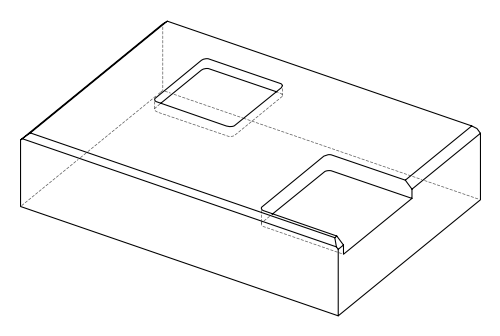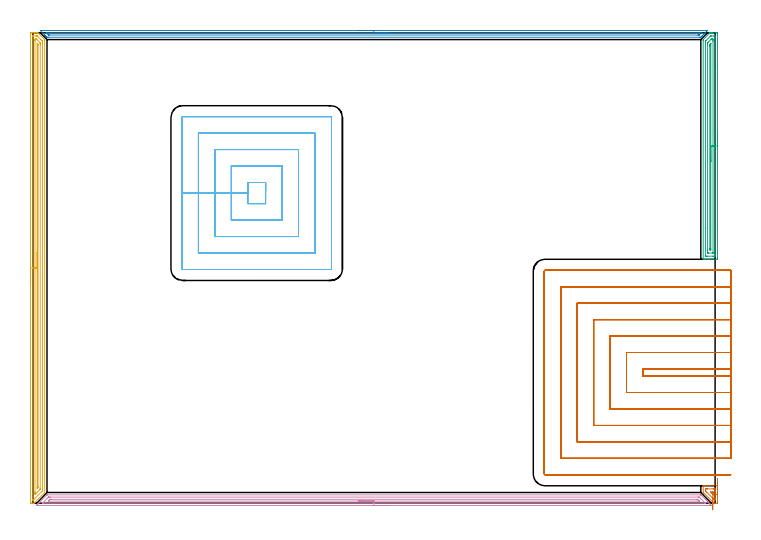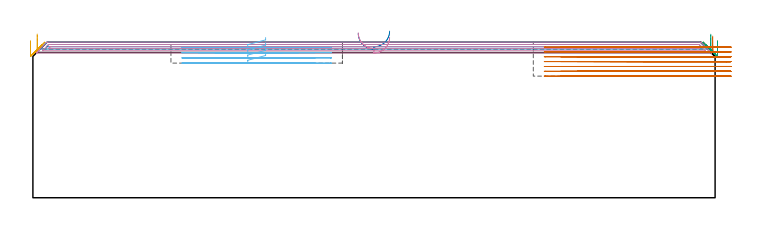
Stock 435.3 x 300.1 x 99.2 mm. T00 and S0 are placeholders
(PLAN: 7 operations, 1 tool changes, 77.3 min)
(1 AREA_MILL | FG_CHAMFER_SURFACE | UGT0205_001 | 0.45 min | 689 mm3)
(2 AREA_MILL_1 | FG_CHAMFER_SURFACE_1 | UGT0205_001 | 6.92 min | 3992 mm3)
(3 AREA_MILL_2 | FG_CHAMFER_SURFACE_2 | UGT0205_001 | 4.77 min | 6157 mm3)
(4 AREA_MILL_3 | FG_CHAMFER_SURFACE_3 | UGT0205_001 | 10.37 min | 9902 mm3)
(5 AREA_MILL_4 | FG_CHAMFER_SURFACE_4 | UGT0205_001 | 9.66 min | 11947 mm3)
(6 MILL_RECTANGULAR_POCKET | POCKET_RECTANGULAR_STRAIGHT | UGT0201_132 | Follow Part, ap 3.5, ae 75% | 9.46 min | 161627 mm3)
(7 MILL_SLOT | SLOT_PARTIAL_RECTANGULAR | UGT0201_132 | Follow Part, ap 3.5, ae 75% | 35.73 min | 361099 mm3)
(TOOL UGT0205_001 | Chamfer Mill 20 x 3 x 45 deg. | D20 FL50 Z2)
(TOOL UGT0201_132 | Carbide End Mill 14.0 | D14 FL30 Z4)
(OP 1 AREA_MILL)
G17 G21 G94 G90
T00 M6
G54
G17 G0 G90 X436.8 Y15.55 S1061 M3
G43 Z109.2 H0
Z100.1
G94 G1 Y15.512 Z99.229 F250.
Y15.398 Z98.364
Y15.209 Z97.512
Y14.947 Z96.68
Y14.613 Z95.874
Y14.21 Z95.1
Y13.742 Z94.364
Y13.21 Z93.672
Y12.621 Z93.029
Y11.978 Z92.44
Y11.286 Z91.909
Y10.55 Z91.44
Y9.776 Z91.037
Y8.97 Z90.703
Y8.138 Z90.441
Y7.286 Z90.252
Y6.422 Z90.138
Y5.55 Z90.1
Y0.354
X436.797 Y0.184 Z90.103
X436.791 Y0.002 Z90.105
X436.614 Y0. Z90.283
X434.835 Y0.001 Z92.059
X434.498 Y0.01 Z92.401
X434.471 Y0.034 Z92.428
X434.316 Y0.184 Z92.583
X427.967 Y6.533 Z98.933
X427.746 Y6.756 Z99.151
X427.705 Y6.805 Z99.191
X427.7 Y6.891 Z99.2
Y10.916
X427.703 Y11.09 Z99.188
X427.742 Y11.092 Z99.149
X428.154 Y11.1 Z98.745
X428.408 Z98.492
X429.14 Z97.755
X430.395 Z96.502
X431.806 Z95.09
X436.249 Z90.649
X436.512 Y11.098 Z90.385
X436.792 Y11.09 Z90.106
X436.799 Y10.809 Z90.099
X436.8 Y5.55 Z90.1
X435.386 Z91.514
Y3.314
X435.385 Y2.42 Z91.515
X435.384 Y2.396 Z91.516
X435.36 Y2.01 Z91.54
X434.948 Y2.013 Z91.952
X434.53 Y2.42 Z92.37
X434.471 Y2.478 Z92.429
X430.029 Y6.921 Z96.871
X429.17 Y7.786 Z97.73
X429.14 Y7.822 Z97.76
X429.116 Y8.68 Z97.784
Y8.704
X429.14 Y9.09 Z97.76
X429.614 Y9.097 Z97.286
X430.029 Y9.099 Z96.871
X430.5 Y9.1 Z96.4
X434.054 Z92.846
X434.471 Y9.099 Z92.429
X434.946 Y9.097 Z91.954
X435.36 Y9.09 Z91.54
X435.379 Y8.68 Z91.521
X435.386 Y7.811 Z91.514
Y7.786
Y5.55
X433.969 Y5.579 Z92.931
X433.967 Y5.476 Z92.933
X433.965 Y5.447 Z92.935
X433.882 Y5.525 Z93.018
X433.763 Y5.64 Z93.137
X433.583 Y5.817 Z93.317
X433.402 Y5.997 Z93.498
X432.694 Y6.706 Z94.206
X432.511 Y6.891 Z94.389
X432.338 Y7.073 Z94.562
X432.496 Y7.091 Z94.404
X432.694 Y7.095 Z94.206
X433.376 Y7.1 Z93.524
X433.583 Y7.099 Z93.317
X433.79 Y7.096 Z93.11
X433.928 Y7.09 Z92.972
X433.965 Y7.087 Z92.935
X433.967 Y7.068 Z92.933
X433.969 Y7.022 Z92.931
X433.971 Y6.891 Z92.929
Y6.5
Y5.997
X433.97 Y5.608 Z92.93
X433.969 Y5.579 Z92.931
X433.951 Y4.708 Z92.987
X433.934 Y3.846 Z93.118
X433.916 Y2.999 Z93.324
X433.9 Y2.172 Z93.604
X433.883 Y1.374 Z93.954
X433.868 Y0.608 Z94.372
X433.853 Y-0.118 Z94.856
X433.839 Y-0.799 Z95.401
X433.826 Y-1.43 Z96.003
X433.814 Y-2.006 Z96.659
X433.804 Y-2.522 Z97.361
X433.795 Y-2.976 Z98.106
X433.787 Y-3.363 Z98.888
X433.78 Y-3.68 Z99.701
X433.775 Y-3.925 Z100.538
X433.772 Y-4.097 Z101.394
X433.77 Y-4.193 Z102.261
X433.769 Y-4.213 Z103.133
G0 Z109.2
M5
M2
(OP 2 AREA_MILL_1)
G17 G21 G94 G90
T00 M6
G54
G17 G0 G90 X207.6 Y301.6 S1061 M3
G43 Z109.2 H0
Z104.9
G94 G1 X207.638 Z104.028 F250.
X207.752 Z103.163
X207.941 Z102.312
X208.203 Z101.48
X208.537 Z100.674
X208.94 Z99.9
X209.409 Z99.164
X209.94 Z98.472
X210.529 Z97.829
X211.172 Z97.24
X211.864 Z96.708
X212.6 Z96.24
X213.374 Z95.837
X214.18 Z95.503
X215.012 Z95.241
X215.864 Z95.052
X216.728 Z94.938
X217.6 Z94.9
X430.472 Y301.599 Z94.899
X430.483 Y301.594 Z94.903
X430.472 Y301.575 Z94.923
X430.384 Y301.483 Z95.015
X429.876 Y300.976 Z95.524
X429.668 Y300.766 Z95.73
X429.081 Y300.181 Z96.318
X428.982 Y300.081 Z96.417
X428.791 Y299.889 Z96.607
X428.249 Y299.349 Z97.15
X427.913 Y299.011 Z97.485
X427.417 Y298.517 Z97.983
X427.195 Y298.293 Z98.204
X427.036 Y298.134 Z98.361
X426.881 Y297.98 Z98.518
X426.748 Y297.847 Z98.651
X426.597 Y297.695 Z98.8
X426.301 Y297.402 Z99.096
X426.202 Y297.306 Z99.191
X425.407 Y297.3 Z99.2
X9.793
X8.998 Y297.306 Z99.191
X8.992 Y297.309 Z99.188
X8.899 Y297.4 Z99.098
X8.603 Y297.695 Z98.8
X8.452 Y297.846 Z98.651
X8.319 Y297.98 Z98.517
X8.164 Y298.134 Z98.361
X8.006 Y298.293 Z98.204
X7.888 Y298.411 Z98.087
X7.725 Y298.573 Z97.922
X7.559 Y298.74 Z97.758
X7.457 Y298.842 Z97.656
X4.707 Y301.593 Z94.907
X4.877 Y301.6 Z94.9
X217.6
Y300.186 Z96.314
X426.445 Y300.185 Z96.315
X426.557 Y300.184 Z96.316
X426.611 Y300.18 Z96.32
X426.619 Y300.178 Z96.322
X426.618 Y300.175 Z96.325
X426.54 Y300.092 Z96.408
X426.403 Y299.953 Z96.547
X426.301 Y299.85 Z96.65
X425.407 Y298.958 Z97.542
X425.209 Y298.767 Z97.733
X425.162 Y298.723 Z97.777
X425.075 Y298.721 Z97.779
X424.888 Y298.717 Z97.783
X424.513 Y298.715 Z97.785
X424.369 Y298.714 Z97.786
X10.542 Y298.715 Z97.785
X10.168 Y298.719 Z97.781
X10.076 Y298.721 Z97.779
X10.03 Y298.732 Z97.768
X9.967 Y298.791 Z97.709
X9.793 Y298.958 Z97.542
X9.3 Y299.45 Z97.05
X8.899 Y299.851 Z96.649
X8.647 Y300.109 Z96.391
X8.595 Y300.165 Z96.335
X8.583 Y300.18 Z96.32
X8.598 Y300.181 Z96.319
X8.657 Y300.183 Z96.317
X8.899 Y300.185 Z96.315
X9.044 Y300.186 Z96.314
X217.6
X218.472 Z96.352
X219.337 Z96.466
X220.188 Z96.655
X221.02 Z96.917
X221.826 Z97.251
X222.6 Z97.654
X223.336 Z98.123
X224.028 Z98.654
X224.671 Z99.243
X225.26 Z99.886
X225.792 Z100.578
X226.26 Z101.314
X226.663 Z102.088
X226.997 Z102.894
X227.259 Z103.726
X227.448 Z104.578
X227.562 Z105.443
X227.6 Z106.314
G0 Z109.2
M5
M2
(OP 3 AREA_MILL_2)
G17 G21 G94 G90
T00 M6
G54
G17 G0 G90 X436.8 Y237.85 S1061 M3
G43 Z109.2 H0
Z100.1
G94 G1 Y237.812 Z99.228 F250.
Y237.698 Z98.364
Y237.509 Z97.512
Y237.247 Z96.68
Y236.913 Z95.874
Y236.51 Z95.1
Y236.042 Z94.364
Y235.51 Z93.672
Y234.921 Z93.029
Y234.278 Z92.44
Y233.586 Z91.908
Y232.85 Z91.44
Y232.076 Z91.037
Y231.27 Z90.703
Y230.438 Z90.441
Y229.587 Z90.252
Y228.722 Z90.138
Y227.85 Z90.1
Y156.514
X436.799 Y156.176 Z90.101
X436.793 Y155.63 Z90.104
X436.791 Y155.607 Z90.105
X436.249 Y155.603 Z90.648
X435.674 Y155.6 Z91.223
X431.806 Z95.089
X431.178 Z95.719
X430.917 Z95.98
X429.14 Z97.755
X428.617 Z98.282
X428.024 Z98.875
X427.731 Z99.16
X427.703 Y155.609 Z99.188
X427.7 Y155.731 Z99.2
Y295.072
X427.697 Y295.796 Z99.196
X427.698 Y295.799 Z99.195
X427.704 Y295.807 Z99.19
X427.8 Y295.9 Z99.099
X431.889 Y299.99 Z95.009
X431.929 Y300.031 Z94.967
X431.999 Y300.09 Z94.894
X432.064 Y300.099 Z94.828
X432.258 Y300.1 Z94.639
X432.328 Z94.57
X432.511 Z94.387
X433.06 Z93.839
X433.583 Z93.312
X435.621 Z91.276
X436.249 Y300.097 Z90.646
X436.79 Y300.093 Z90.105
X436.793 Y300.069 Z90.103
X436.798 Y299.524 Z90.102
X436.8 Y298.971 Z90.1
Y227.85
X435.386 Z91.514
Y158.847
X435.385 Y157.957 Z91.515
X435.384 Y157.933 Z91.516
X435.36 Y157.61 Z91.54
X434.826 Y157.602 Z92.074
X434.471 Y157.601 Z92.429
X433.939 Y157.6 Z92.961
X430.385 Z96.515
X430.029 Y157.601 Z96.871
X429.493 Y157.603 Z97.407
X429.14 Y157.61 Z97.76
X429.116 Y157.957 Z97.784
X429.115 Y157.982 Z97.785
X429.114 Y175.653 Z97.786
X429.115 Y294.182 Z97.785
Y294.206
X429.14 Y294.778 Z97.76
X429.283 Y294.929 Z97.617
X429.422 Y295.072 Z97.478
X432.093 Y297.743 Z94.807
X432.398 Y298.04 Z94.502
X432.439 Y298.078 Z94.461
X432.517 Y298.09 Z94.383
X432.694 Y298.094 Z94.206
X433.227 Y298.1 Z93.673
X434.471 Y298.099 Z92.429
X435.007 Y298.097 Z91.893
X435.36 Y298.09 Z91.54
X435.384 Y297.743 Z91.516
X435.385 Y297.718 Z91.515
X435.386 Y275.289 Z91.514
Y227.85
X433.972 Z92.928
X433.971 Y159.738 Z92.929
X433.97 Y159.64 Z92.93
X433.968 Y159.618 Z92.932
X433.966 Y159.613 Z92.934
X433.948 Y159.609 Z92.952
X433.857 Y159.603 Z93.043
X433.72 Y159.6 Z93.18
X431.054 Z95.846
X430.917 Y159.602 Z95.983
X430.78 Y159.607 Z96.12
X430.535 Y159.618 Z96.365
X430.533 Y159.738 Z96.367
X430.53 Y160.125 Z96.37
X430.528 Y161.518 Z96.372
X430.529 Y292.79 Z96.371
X430.531 Y293.291 Z96.369
X430.535 Y293.674 Z96.365
X430.538 Y293.728 Z96.362
X430.566 Y293.759 Z96.334
X430.643 Y293.84 Z96.257
X430.917 Y294.118 Z95.983
X430.949 Y294.15 Z95.951
X432.728 Y295.929 Z94.172
X432.762 Y295.962 Z94.138
X432.855 Y296.048 Z94.045
X432.894 Y296.082 Z94.007
X433.034 Y296.09 Z93.866
X433.308 Y296.097 Z93.592
X433.446 Y296.099 Z93.454
X433.583 Y296.098 Z93.317
X433.72 Y296.093 Z93.18
X433.965 Y296.082 Z92.935
X433.967 Y295.962 Z92.933
X433.97 Y295.575 Z92.93
X433.971 Y295.072 Z92.929
X433.972 Y294.683 Z92.928
Y227.85
X432.557 Z94.343
Y162.409
X432.555 Y161.793 Z94.345
X432.553 Y161.66 Z94.347
X432.551 Y161.62 Z94.349
X432.521 Y161.61 Z94.379
X432.431 Y161.606 Z94.469
X432.25 Y161.604 Z94.65
X432.069 Y161.606 Z94.831
X431.979 Y161.61 Z94.921
X431.949 Y161.62 Z94.951
X431.943 Y162.409 Z94.957
Y291.648
X431.945 Y292.262 Z94.955
X431.948 Y292.401 Z94.952
X431.957 Y292.696 Z94.943
X432.052 Y292.797 Z94.848
X432.174 Y292.922 Z94.726
X432.541 Y293.291 Z94.359
X432.545 Y293.292 Z94.355
X432.55 Y293.291 Z94.35
X432.557 Y292.401 Z94.343
Y227.85
Y226.978 Z94.381
Y226.114 Z94.495
Y225.262 Z94.683
Y224.43 Z94.946
Y223.624 Z95.28
Y222.85 Z95.682
Y222.114 Z96.151
Y221.422 Z96.682
Y220.779 Z97.272
Y220.19 Z97.915
Y219.659 Z98.607
Y219.19 Z99.343
Y218.787 Z100.116
Y218.453 Z100.922
Y218.191 Z101.754
Y218.002 Z102.606
Y217.888 Z103.471
Y217.85 Z104.343
G0 Z109.2
M5
M2
(OP 4 AREA_MILL_3)
G17 G21 G94 G90
T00 M6
G54
G17 G0 G90 X227.6 Y-1.5 S1061 M3
G43 Z109.2 H0
Z102.4
G94 G1 X227.562 Z101.528 F250.
X227.448 Z100.664
X227.259 Z99.812
X226.997 Z98.98
X226.663 Z98.174
X226.26 Z97.4
X225.791 Z96.664
X225.26 Z95.972
X224.671 Z95.329
X224.028 Z94.74
X223.336 Z94.208
X222.6 Z93.74
X221.826 Z93.337
X221.02 Z93.003
X220.188 Z92.741
X219.336 Z92.552
X218.472 Z92.438
X217.6 Z92.4
X2.621
X2.368 Y-1.498 Z92.402
X2.246 Y-1.495 Z92.404
X2.21 Y-1.492 Z92.406
X2.368 Y-1.331 Z92.567
X2.707 Y-0.992 Z92.906
X2.814 Y-0.885 Z93.013
X2.976 Y-0.721 Z93.174
X3.135 Y-0.564 Z93.333
X3.261 Y-0.438 Z93.46
X3.413 Y-0.284 Z93.611
X3.562 Y-0.137 Z93.761
X3.707 Y0.008 Z93.906
X3.85 Y0.153 Z94.048
X3.99 Y0.291 Z94.188
X4.154 Y0.455 Z94.353
X4.288 Y0.589 Z94.486
X4.417 Y0.718 Z94.616
X8.783 Y5.083 Z98.983
X8.971 Y5.269 Z99.165
X9.005 Y5.295 Z99.19
X9.066 Y5.3 Z99.2
X426.134
X426.195 Y5.295 Z99.19
X426.229 Y5.269 Z99.165
X426.417 Y5.083 Z98.983
X430.912 Y0.589 Z94.486
X431.046 Y0.455 Z94.353
X431.21 Y0.291 Z94.188
X431.349 Y0.153 Z94.048
X431.493 Y0.008 Z93.906
X431.638 Y-0.137 Z93.761
X431.786 Y-0.284 Z93.611
X431.939 Y-0.438 Z93.46
X432.065 Y-0.564 Z93.333
X432.224 Y-0.721 Z93.174
X432.738 Y-1.238 Z92.662
X432.855 Y-1.354 Z92.545
X432.981 Y-1.484 Z92.414
X432.983 Y-1.495 Z92.404
X432.981 Y-1.499 Z92.399
X217.6 Y-1.5 Z92.4
Y-0.086 Z93.814
X6.787
X6.387 Y-0.084 Z93.816
X6.18 Y-0.082 Z93.818
X6.086 Y-0.079 Z93.821
X6.127 Y-0.031 Z93.869
X6.19 Y0.036 Z93.936
X6.387 Y0.237 Z94.137
X9.656 Y3.506 Z97.406
X9.959 Y3.808 Z97.708
X10.02 Y3.862 Z97.762
X10.04 Y3.879 Z97.779
X10.061 Y3.88 Z97.78
X10.164 Y3.884 Z97.784
X10.852 Y3.886 Z97.786
X11.055
X424.551 Y3.885 Z97.785
X424.896 Y3.884 Z97.784
X425.068 Y3.881 Z97.781
X425.15 Y3.879 Z97.779
X425.241 Y3.798 Z97.698
X425.838 Y3.21 Z97.11
X428.813 Y0.237 Z94.137
X429.081 Y-0.035 Z93.865
X429.107 Y-0.064 Z93.836
X429.117 Y-0.079 Z93.821
X429.112 Y-0.08 Z93.82
X429.014 Y-0.083 Z93.817
X428.813 Y-0.085 Z93.815
X428.61 Y-0.086 Z93.814
X217.6
Y1.328 Z95.228
X10.096 Y1.329 Z95.229
X9.978 Y1.33 Z95.23
X9.959 Y1.332 Z95.232
X9.95 Y1.334 Z95.234
X9.953 Y1.344 Z95.244
X9.959 Y1.358 Z95.258
X10.011 Y1.412 Z95.312
X10.062 Y1.463 Z95.363
X10.937 Y2.337 Z96.237
X11.029 Y2.422 Z96.322
X11.066 Y2.455 Z96.355
X11.195 Y2.464 Z96.364
X11.47 Y2.469 Z96.369
X11.608 Y2.471 Z96.371
X423.593
X423.868 Y2.47 Z96.37
X424.051 Y2.467 Z96.367
X424.115 Y2.464 Z96.364
X424.134 Y2.456 Z96.356
X424.16 Y2.433 Z96.333
X424.263 Y2.337 Z96.237
X424.348 Y2.253 Z96.153
X425.135 Y1.463 Z95.363
X425.241 Y1.353 Z95.253
X425.246 Y1.334 Z95.234
X424.348 Y1.329 Z95.229
X217.6 Y1.328 Z95.228
X216.728 Z95.266
X215.863 Z95.38
X215.012 Z95.569
X214.18 Z95.832
X213.374 Z96.165
X212.6 Z96.568
X211.864 Z97.037
X211.172 Z97.568
X210.529 Z98.157
X209.939 Z98.801
X209.408 Z99.493
X208.94 Z100.228
X208.537 Z101.002
X208.203 Z101.808
X207.941 Z102.64
X207.752 Z103.492
X207.638 Z104.357
X207.6 Z105.228
G0 Z109.2
M5
M2
(OP 5 AREA_MILL_4)
G17 G21 G94 G90
T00 M6
G54
G17 G0 G90 X-1.5 Y140.05 S1061 M3
G43 Z109.2 H0
Z100.2
G94 G1 Y140.088 Z99.328 F250.
Y140.202 Z98.463
Y140.391 Z97.612
Y140.653 Z96.78
Y140.987 Z95.974
Y141.39 Z95.2
Y141.858 Z94.464
Y142.39 Z93.772
Y142.979 Z93.129
Y143.622 Z92.54
Y144.314 Z92.008
Y145.05 Z91.54
Y145.824 Z91.137
Y146.63 Z90.803
Y147.462 Z90.541
Y148.314 Z90.352
Y149.178 Z90.238
Y150.05 Z90.2
Y299.123
X-1.499 Y299.498 Z90.201
X-1.494 Y300.009 Z90.203
X-1.491 Y300.092 Z90.205
X-0.986 Y300.1 Z90.709
X-0.699 Z90.996
X-0.101 Z91.593
X0.475 Z92.172
X0.785 Z92.482
X1.361 Z93.057
X1.671 Z93.366
X2.291 Z93.991
X3. Z94.699
X3.135 Y300.099 Z94.833
X3.2 Y300.09 Z94.895
X3.27 Y300.031 Z94.968
X7.372 Y295.929 Z99.071
X7.435 Y295.862 Z99.134
X7.495 Y295.795 Z99.191
X7.5 Y295.036 Z99.2
Y6.848
X7.494 Y6.805 Z99.192
X7.478 Y6.777 Z99.177
X0.785 Y0.086 Z92.483
X0.707 Y0.01 Z92.404
X0.475 Y0. Z92.174
X-0.366 Z91.333
X-0.986 Z90.709
X-1.296 Z90.4
X-1.491 Y0.002 Z90.205
X-1.496 Y0.156 Z90.204
X-1.5 Y0.415 Z90.2
Y150.05
X-0.086 Z91.614
Y297.713
X-0.084 Y297.933 Z91.616
X-0.081 Y298.042 Z91.619
X-0.079 Y298.087 Z91.621
X0.018 Y298.09 Z91.718
X0.403 Y298.098 Z92.103
X2.173 Y298.1 Z93.873
X2.557 Y298.097 Z94.257
X2.685 Y298.093 Z94.385
X2.73 Y298.09 Z94.43
X2.77 Y298.068 Z94.47
X2.843 Y297.999 Z94.543
X3.136 Y297.713 Z94.836
X5.215 Y295.635 Z96.915
X5.811 Y295.037 Z97.511
X6.012 Y294.828 Z97.712
X6.079 Y294.757 Z97.779
X6.081 Y294.707 Z97.781
X6.083 Y294.598 Z97.783
X6.086 Y294.159 Z97.786
X6.085 Y8.194 Z97.785
X6.084 Y7.974 Z97.784
X6.081 Y7.865 Z97.781
X6.079 Y7.842 Z97.779
X6.069 Y7.827 Z97.769
X6.044 Y7.797 Z97.744
X5.99 Y7.74 Z97.69
X0.637 Y2.387 Z92.337
X0.58 Y2.331 Z92.28
X0.261 Y2.023 Z91.961
X0.037 Y2.01 Z91.737
X-0.055 Z91.645
X-0.079 Y2.02 Z91.621
X-0.081 Y2.064 Z91.619
X-0.084 Y2.166 Z91.616
X-0.086 Y2.372 Z91.614
Y150.05
X1.328 Z93.028
X1.329 Y295.037 Z93.029
X1.33 Y295.38 Z93.03
X1.335 Y295.929 Z93.035
X1.338 Y296.09 Z93.038
X1.504 Y296.097 Z93.204
X1.671 Y296.099 Z93.371
X1.841 Y296.098 Z93.541
X2.181 Y296.093 Z93.881
X2.277 Y296.09 Z93.977
X2.318 Y296.071 Z94.018
X2.369 Y296.025 Z94.069
X2.471 Y295.929 Z94.171
X4.329 Y294.072 Z96.029
X4.531 Y293.866 Z96.231
X4.632 Y293.76 Z96.332
X4.655 Y293.735 Z96.355
X4.665 Y293.694 Z96.365
X4.667 Y293.597 Z96.367
X4.67 Y293.252 Z96.37
X4.671 Y292.907 Z96.371
X4.672 Y292.36 Z96.372
X4.671 Y9.525 Z96.371
X4.67 Y9.181 Z96.37
X4.666 Y8.907 Z96.366
X4.665 Y8.877 Z96.365
X4.644 Y8.852 Z96.344
X4.589 Y8.792 Z96.289
X4.433 Y8.632 Z96.133
X4.381 Y8.58 Z96.081
X2.158 Y6.357 Z93.858
X1.756 Y5.956 Z93.456
X1.712 Y5.915 Z93.412
X1.671 Y5.881 Z93.371
X1.335 Y5.627 Z93.035
X1.332 Y5.956 Z93.032
X1.33 Y6.3 Z93.03
X1.329 Y6.848 Z93.029
X1.328 Y7.193 Z93.028
Y150.05
X2.743 Z94.443
Y293.065
X2.744 Y293.152 Z94.444
X2.746 Y293.182 Z94.446
X2.747 Y293.187 Z94.447
X2.759 Y293.18 Z94.459
X2.855 Y293.091 Z94.555
X2.999 Y292.95 Z94.699
X3.071 Y292.876 Z94.771
X3.141 Y292.798 Z94.841
X3.25 Y292.672 Z94.95
X3.254 Y292.55 Z94.954
X3.256 Y292.36 Z94.956
X3.257 Y292.173 Z94.957
Y10.417
X3.256 Y10.267 Z94.956
X3.252 Y9.99 Z94.952
X3.25 Y9.924 Z94.95
X3.217 Y9.878 Z94.917
X3.156 Y9.813 Z94.856
X2.876 Y9.525 Z94.576
X2.837 Y9.486 Z94.537
X2.749 Y9.413 Z94.449
X2.746 Y9.472 Z94.446
X2.744 Y9.525 Z94.444
X2.743 Y9.76 Z94.443
Y10.23
Y150.05
Y150.922 Z94.481
Y151.786 Z94.595
Y152.638 Z94.783
Y153.47 Z95.046
Y154.276 Z95.38
Y155.05 Z95.782
Y155.786 Z96.251
Y156.478 Z96.782
Y157.121 Z97.372
Y157.71 Z98.015
Y158.242 Z98.707
Y158.71 Z99.443
Y159.113 Z100.216
Y159.447 Z101.022
Y159.709 Z101.854
Y159.898 Z102.706
Y160.012 Z103.571
Y160.05 Z104.443
G0 Z109.2
M5
M2
(OP 6 MILL_RECTANGULAR_POCKET)
G17 G21 G94 G90
T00 M6
G54
G17 G0 G90 X148.5 Y199.145 S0 M3
G43 Z109.2 H0
Z102.2
G94 G1 Y204.6 Z100.738 F250.
X137.1 Z97.684
Y197.85 Z95.875
Y191.1 F500.
X148.5
Y204.6
X137.1
Y197.85
X126.6
Y180.6
X159.
Y215.1
X126.6
Y197.85
X116.1
Y170.1
X169.5
Y225.6
X116.1
Y197.85
X105.6
Y159.6
X180.
Y236.1
X105.6
Y197.85
X95.1
Y149.6
G3 X95.6 Y149.1 R0.5
G1 X190.
G3 X190.5 Y149.6 R0.5
G1 Y246.1
G3 X190. Y246.6 R0.5
G1 X95.6
G3 X95.1 Y246.1 R0.5
G1 Y197.85
Y196.85
G0 X148.5 Y199.145 Z98.875
G1 Y204.6 Z97.413 F250.
X137.1 Z94.359
Y197.85 Z92.55
Y191.1 F500.
X148.5
Y204.6
X137.1
Y197.85
X126.6
Y180.6
X159.
Y215.1
X126.6
Y197.85
X116.1
Y170.1
X169.5
Y225.6
X116.1
Y197.85
X105.6
Y159.6
X180.
Y236.1
X105.6
Y197.85
X95.1
Y149.6
G3 X95.6 Y149.1 R0.5
G1 X190.
G3 X190.5 Y149.6 R0.5
G1 Y246.1
G3 X190. Y246.6 R0.5
G1 X95.6
G3 X95.1 Y246.1 R0.5
G1 Y197.85
Y196.85
G0 X148.5 Y199.145 Z95.55
G1 Y204.6 Z94.088 F250.
X137.1 Z91.034
Y197.85 Z89.225
Y191.1 F500.
X148.5
Y204.6
X137.1
Y197.85
X126.6
Y180.6
X159.
Y215.1
X126.6
Y197.85
X116.1
Y170.1
X169.5
Y225.6
X116.1
Y197.85
X105.6
Y159.6
X180.
Y236.1
X105.6
Y197.85
X95.1
Y149.6
G3 X95.6 Y149.1 R0.5
G1 X190.
G3 X190.5 Y149.6 R0.5
G1 Y246.1
G3 X190. Y246.6 R0.5
G1 X95.6
G3 X95.1 Y246.1 R0.5
G1 Y197.85
Y196.85
G0 X148.5 Y199.145 Z92.225
G1 Y204.6 Z90.763 F250.
X137.1 Z87.709
Y197.85 Z85.9
Y191.1 F500.
X148.5
Y204.6
X137.1
Y197.85
X126.6
Y180.6
X159.
Y215.1
X126.6
Y197.85
X116.1
Y170.1
X169.5
Y225.6
X116.1
Y197.85
X105.6
Y159.6
X180.
Y236.1
X105.6
Y197.85
X95.1
Y149.6
G3 X95.6 Y149.1 R0.5
G1 X190.
G3 X190.5 Y149.6 R0.5
G1 Y246.1
G3 X190. Y246.6 R0.5
G1 X95.6
G3 X95.1 Y246.1 R0.5
G1 Y197.85
Y196.85
G0 Z109.2
M5
M2
(OP 7 MILL_SLOT)
G17 G21 G94 G90
T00 M6
G54
G17 G0 G90 X445.3 Y85.601 S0 M3
G43 Z109.2 H0
Z96.114
G94 G1 X442.3 Y85.6 F250.
X389.3 F500.
Y81.1
X442.3
X445.3 F250.
Y96.101
X442.3 Y96.1
X378.8 F500.
Y70.6
X442.3
X445.3 Y70.599 F250.
Y106.601
X442.3 Y106.6
X368.3 F500.
Y60.1
X442.3
X445.3 Y60.099 F250.
Y117.101
X442.3 Y117.1
X357.8 F500.
Y49.6
X442.3
X445.3 Y49.599 F250.
Y127.602
X442.3 Y127.6
X347.3 F500.
Y39.1
X442.3
X445.3 Y39.099 F250.
Y138.103
X442.3 Y138.1
X336.8 F500.
Y28.6
X442.3
X445.3 Y28.597 F250.
X445.289 Y148.6
X442.289
X326.9 F500.
G3 X326.3 Y148. R0.6
G1 Y18.7
G3 X326.9 Y18.1 R0.6
G1 X442.29
X445.29 F250.
G0 X445.3 Y85.6 Z93.029
G1 X442.3
X389.3 F500.
Y81.1
X442.3
X445.3 F250.
Y96.1
X442.3
X378.8 F500.
Y70.6
X442.3
X445.3 F250.
Y106.6
X442.3
X368.3 F500.
Y60.1
X442.3
X445.3 F250.
Y117.1
X442.3
X357.8 F500.
Y49.6
X442.3
X445.3 F250.
Y127.6
X442.3
X347.3 F500.
Y39.1
X442.3
X445.3 F250.
Y138.1
X442.3
X336.8 F500.
Y28.6
X442.3
X445.3 F250.
Y148.6
X442.3
X326.9 F500.
G3 X326.3 Y148. R0.6
G1 Y18.7
G3 X326.9 Y18.1 R0.6
G1 X442.3
X445.3 F250.
G0 Y85.6 Z89.943
G1 X442.3
X389.3 F500.
Y81.1
X442.3
X445.3 F250.
Y96.1
X442.3
X378.8 F500.
Y70.6
X442.3
X445.3 F250.
Y106.6
X442.3
X368.3 F500.
Y60.1
X442.3
X445.3 F250.
Y117.1
X442.3
X357.8 F500.
Y49.6
X442.3
X445.3 F250.
Y127.6
X442.3
X347.3 F500.
Y39.1
X442.3
X445.3 F250.
Y138.1
X442.3
X336.8 F500.
Y28.6
X442.3
X445.3 F250.
Y148.6
X442.3
X326.9 F500.
G3 X326.3 Y148. R0.6
G1 Y18.7
G3 X326.9 Y18.1 R0.6
G1 X442.3
X445.3 F250.
G0 Y85.6 Z86.857
G1 X442.3
X389.3 F500.
Y81.1
X442.3
X445.3 F250.
Y96.1
X442.3
X378.8 F500.
Y70.6
X442.3
X445.3 F250.
Y106.6
X442.3
X368.3 F500.
Y60.1
X442.3
X445.3 F250.
Y117.1
X442.3
X357.8 F500.
Y49.6
X442.3
X445.3 F250.
Y127.6
X442.3
X347.3 F500.
Y39.1
X442.3
X445.3 F250.
Y138.1
X442.3
X336.8 F500.
Y28.6
X442.3
X445.3 F250.
Y148.6
X442.3
X326.9 F500.
G3 X326.3 Y148. R0.6
G1 Y18.7
G3 X326.9 Y18.1 R0.6
G1 X442.3
X445.3 F250.
G0 Y85.6 Z83.771
G1 X442.3
X389.3 F500.
Y81.1
X442.3
X445.3 F250.
Y96.1
X442.3
X378.8 F500.
Y70.6
X442.3
X445.3 F250.
Y106.6
X442.3
X368.3 F500.
Y60.1
X442.3
X445.3 F250.
Y117.1
X442.3
X357.8 F500.
Y49.6
X442.3
X445.3 F250.
Y127.6
X442.3
X347.3 F500.
Y39.1
X442.3
X445.3 F250.
Y138.1
X442.3
X336.8 F500.
Y28.6
X442.3
X445.3 F250.
Y148.6
X442.3
X326.9 F500.
G3 X326.3 Y148. R0.6
G1 Y18.7
G3 X326.9 Y18.1 R0.6
G1 X442.3
X445.3 F250.
G0 Y85.6 Z80.686
G1 X442.3
X389.3 F500.
Y81.1
X442.3
X445.3 F250.
Y96.1
X442.3
X378.8 F500.
Y70.6
X442.3
X445.3 F250.
Y106.6
X442.3
X368.3 F500.
Y60.1
X442.3
X445.3 F250.
Y117.1
X442.3
X357.8 F500.
Y49.6
X442.3
X445.3 F250.
Y127.6
X442.3
X347.3 F500.
Y39.1
X442.3
X445.3 F250.
Y138.1
X442.3
X336.8 F500.
Y28.6
X442.3
X445.3 F250.
Y148.6
X442.3
X326.9 F500.
G3 X326.3 Y148. R0.6
G1 Y18.7
G3 X326.9 Y18.1 R0.6
G1 X442.3
X445.3 F250.
G0 Y85.6 Z77.6
G1 X442.3
X389.3 F500.
Y81.1
X442.3
X445.3 F250.
Y96.1
X442.3
X378.8 F500.
Y70.6
X442.3
X445.3 F250.
Y106.6
X442.3
X368.3 F500.
Y60.1
X442.3
X445.3 F250.
Y117.1
X442.3
X357.8 F500.
Y49.6
X442.3
X445.3 F250.
Y127.6
X442.3
X347.3 F500.
Y39.1
X442.3
X445.3 F250.
Y138.1
X442.3
X336.8 F500.
Y28.6
X442.3
X445.3 F250.
Y148.6
X442.3
X326.9 F500.
G3 X326.3 Y148. R0.6
G1 Y18.7
G3 X326.9 Y18.1 R0.6
G1 X442.3
X445.3 F250.
G0 Z109.2
M5
M2
